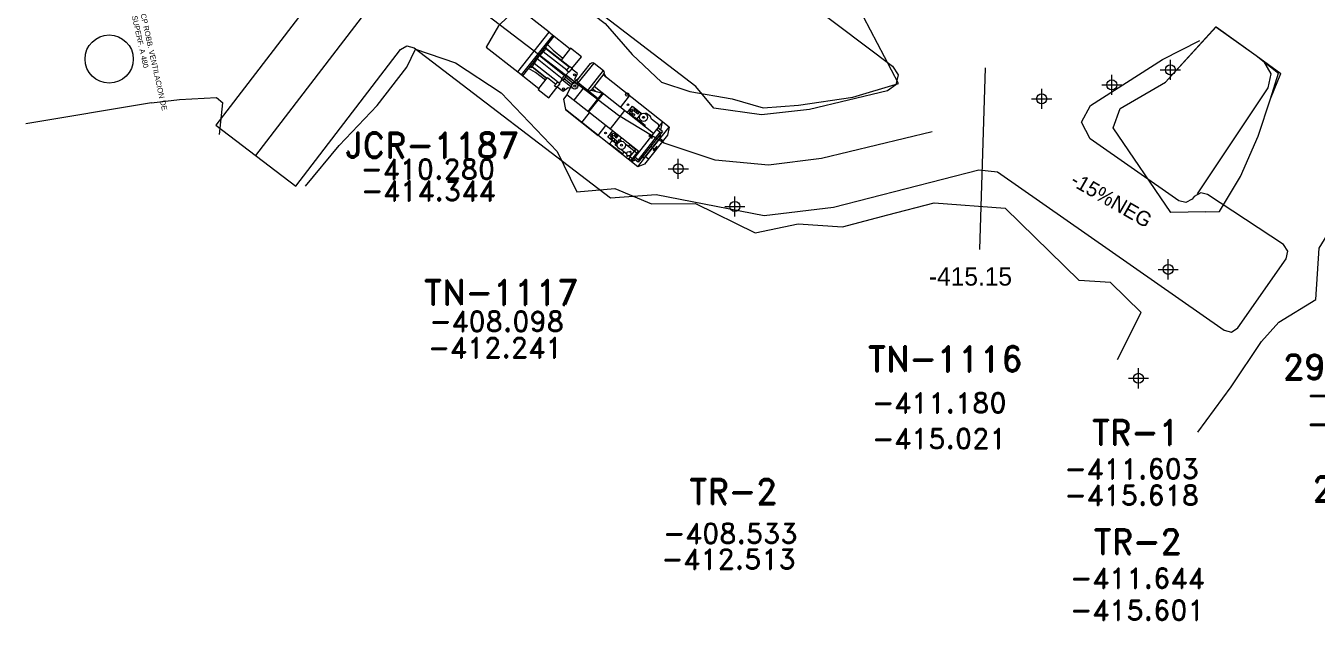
# Model space of a CAD drawing. Extents: x -47776 to 11079, y 0 to 10209.
# Drawn here: x 10640 to 10704.3, y 9775.4 to 9805 of the extents above; entities that cross this region are included whole.
import ezdxf
from ezdxf.enums import TextEntityAlignment as Align

# ---------------------------------------------------------------- set-up
doc = ezdxf.new("R2010")
doc.units = 0
doc.header["$MEASUREMENT"] = 0
doc.header["$PDMODE"] = 34
doc.header["$PDSIZE"] = 0.5
for name, color, linetype in [('CF-480-7855-EW-FIC', 226, 'Continuous'), ('CF-480-7855-EW-SCR', 226, 'Continuous'), ('F-480-7606-W-SCR', 5, 'Continuous'), ('PROYECTOS', 7, 'Continuous'), ('SCOPP-', 5, 'Continuous'), ('TALLER-480-6-FIC', 5, 'Continuous'), ('TALLER-480-6-SCR', 4, 'Continuous')]:
    doc.layers.add(name, color=color, linetype=linetype)
doc.styles.add('ROMAND', font='ROMAND.SHX')
doc.styles.add('ROMANS', font='ROMANS.SHX', dxfattribs={"width": 2.5})

# ---------------------------------------------------------------- blocks, each defined once
blk = doc.blocks.new('F2')
at = {"lineweight": 0}
blk.add_point((0, 0), dxfattribs=at)
at = {"lineweight": 0, "style": 'ROMAND'}
for tag, height, p in [('NOMBRE', 1.25, (0.201, 6.617)), ('CIELO', 1, (0.136, 4.616)), ('PISO', 1, (0.136, 3.247))]:
    blk.add_attdef(tag, text='', height=height, dxfattribs=at).set_placement(p, align=Align.CENTER)
at = {"lineweight": 0, "style": 'ROMANS', "flags": 1}
for tag, p in [('MINA', (-0.074, -3.255)), ('LOCALIZACION', (-0.074, -4.928)), ('ESTRUCTURA', (-0.074, -6.618)), ('NIVEL', (-0.074, -8.29)), ('OBRA', (-0.074, -10.121)), ('FECHA', (-0.074, -11.793)), ('ATRAS', (-0.074, -13.483)), ('TOPOGRAFO', (2.675, -15.297))]:
    blk.add_attdef(tag, text='', height=1.25, dxfattribs=at).set_placement(p, align=Align.CENTER)

msp = doc.modelspace()

# ---------------------------------------------------------------- linework, layer by layer
at = {"layer": 'CF-480-7855-EW-SCR', "color": 5, "linetype": 'Continuous', "lineweight": 0}
for points in [[(10696.785, 9802.193, -410.494), (10699.294, 9804.961, -408.948)], [(10696.785, 9802.193, -415.494), (10699.318, 9804.949, -412.648)], [(10699.294, 9804.961, -408.948), (10701.312, 9803.525, -408.845), (10702.537, 9802.629, -409.142)], [(10699.318, 9804.949, -412.648), (10701.312, 9803.525, -413.145), (10702.424, 9802.652, -413.64)], [(10698.782, 9795.745, -415.509), (10699.474, 9795.752, -412.644), (10700.517, 9797.494, -412.843), (10701.404, 9799.511, -413.052), (10702.017, 9801.375, -413.331), (10702.424, 9802.652, -413.64)], [(10698.782, 9795.745, -411.309), (10699.474, 9795.752, -408.844), (10700.517, 9797.494, -408.943), (10701.404, 9799.511, -409.052), (10702.017, 9801.375, -409.631), (10702.537, 9802.629, -409.142)], [(10698.401, 9784.76, -408.958), (10700.053, 9787.023, -409.337), (10701.564, 9789.28, -409.006), (10702.434, 9790.238, -409.135), (10704.284, 9791.38, -408.844), (10704.438, 9793.929, -408.943), (10705.548, 9795.745, -409.052), (10707.049, 9796.801, -409.631), (10712.017, 9799.712, -410.688)], [(10698.401, 9784.76, -412.658), (10700.053, 9787.023, -413.337), (10701.564, 9789.28, -412.306), (10702.434, 9790.238, -412.535), (10704.284, 9791.38, -412.644), (10704.438, 9793.929, -412.843), (10705.548, 9795.745, -413.052), (10707.049, 9796.801, -413.331), (10712.017, 9799.712, -414.288)], [(10694.405, 9788.392, -408.958), (10695.581, 9790.721, -411.425)], [(10694.405, 9788.392, -412.658), (10695.581, 9790.721, -415.725), (10695.581, 9790.721, -415.725)]]:
    msp.add_polyline3d(points, dxfattribs=at)
at = {"layer": 'F-480-7606-W-SCR', "color": 5, "linetype": 'Continuous', "lineweight": 0}
msp.add_circle((10644.182, 9803.35), 1.2, dxfattribs=at)
at = {"layer": 'PROYECTOS', "color": 3, "linetype": 'Continuous', "lineweight": 0, "flags": 128}
for points in [[(10683.201, 9802.999), (10683.473, 9802.567), (10683.361, 9802.061), (10682.953, 9801.766), (10679.069, 9800.829), (10676.678, 9800.566), (10674.291, 9800.907), (10673.405, 9801.982), (10664.898, 9808.505), (10664.517, 9809.144), (10664.686, 9809.871), (10666, 9811.751), (10667.1, 9812.532), (10668.442, 9812.437), (10673.781, 9810.101), (10683.201, 9802.999)], [(10654.715, 9806.865), (10649.5, 9800.063), (10653.471, 9797.02), (10658.685, 9803.82), (10659.013, 9804.005), (10659.379, 9803.905), (10669.145, 9796.435), (10671.43, 9796.603), (10676.797, 9795.561), (10680.252, 9795.965), (10687.491, 9797.836), (10688.416, 9797.725), (10699.706, 9789.842), (10700.072, 9789.756), (10700.398, 9789.965), (10702.798, 9793.402), (10702.878, 9793.784), (10702.659, 9794.11), (10698.885, 9796.612), (10698.544, 9796.688), (10698.226, 9796.509), (10698.112, 9796.379), (10697.795, 9796.213), (10697.453, 9796.294), (10693.035, 9799.377), (10692.606, 9800.203), (10693.062, 9801.032), (10696.636, 9803.328), (10698.495, 9804.281)], [(10701.669, 9803.245), (10702.04, 9802.615), (10701.886, 9801.911), (10698.371, 9796.634)], [(10687.814, 9802.91), (10687.531, 9793.869)]]:
    msp.add_lwpolyline(points, dxfattribs=at)
at = {"layer": 'PROYECTOS', "color": 1, "linetype": 'Continuous', "lineweight": 0, "flags": 128}
msp.add_lwpolyline([(10651.489, 9798.539), (10656.964, 9805.682)], dxfattribs=at)
at = {"layer": 'SCOPP-', "color": 1, "linetype": 'Continuous', "lineweight": 0, "flags": 128}
msp.add_lwpolyline([(10685.166, 9799.725), (10685.166, 9799.725), (10685.166, 9799.725), (10679.66, 9798.394), (10677.013, 9798.059), (10674.358, 9798.317), (10671.826, 9799.155), (10669.541, 9800.533), (10662.352, 9806.041)], dxfattribs=at)
at = {"layer": 'SCOPP-', "color": 1, "linetype": 'Continuous', "lineweight": 0, "elevation": -480, "flags": 128}
for points in [[(10664.525, 9805.924), (10663.57, 9805.01), (10662.962, 9803.948), (10664.531, 9802.706), (10665.577, 9801.879), (10665.544, 9801.837), (10666.076, 9801.416), (10666.545, 9802.009), (10666.538, 9802.014), (10666.468, 9801.926), (10666.359, 9802.012), (10666.52, 9802.216), (10666.629, 9802.13), (10666.538, 9802.014)], [(10664.531, 9802.706), (10666.095, 9804.682), (10664.525, 9805.924)], [(10666.273, 9804.541), (10664.709, 9802.565)], [(10666.334, 9804.493), (10664.771, 9802.517)], [(10666.095, 9804.682), (10667.14, 9803.855)], [(10665.896, 9803.939), (10665.966, 9803.884), (10665.691, 9803.592), (10665.55, 9803.443), (10665.195, 9802.91), (10665.126, 9802.965)], [(10665.691, 9803.592), (10665.648, 9803.625)], [(10666.973, 9802.789), (10665.805, 9803.713)], [(10667.104, 9802.954), (10665.882, 9803.921)], [(10667.092, 9802.939), (10665.936, 9803.853)], [(10666.009, 9804.082), (10666.287, 9803.786), (10666.778, 9803.397)], [(10667.222, 9802.88), (10667.229, 9802.874), (10667.698, 9803.467), (10667.166, 9803.888), (10666.697, 9803.295), (10667.113, 9802.966)], [(10665.968, 9802.373), (10665.162, 9803.011)], [(10666.515, 9802.21), (10665.345, 9803.135)], [(10665.41, 9803.232), (10665.365, 9803.267)], [(10666.738, 9802.365), (10665.49, 9803.353)], [(10666.856, 9802.515), (10665.607, 9803.503)], [(10667.523, 9802.326), (10668.16, 9803.132)], [(10668.535, 9801.372), (10667.542, 9802.157), (10668.329, 9803.151)], [(10668.16, 9803.132), (10668.21, 9803.169), (10668.272, 9803.176), (10668.329, 9803.151)], [(10668.329, 9803.151), (10668.804, 9802.776)], [(10665.905, 9802.293), (10665.414, 9802.682), (10665.062, 9802.884)], [(10665.98, 9802.389), (10665.239, 9802.975)], [(10665.577, 9801.879), (10666.013, 9802.43), (10666.429, 9802.101)], [(10666.615, 9802.142), (10666.75, 9802.312), (10666.716, 9802.338), (10666.883, 9802.549), (10666.945, 9802.501), (10666.778, 9802.29), (10666.75, 9802.312)], [(10667.548, 9802.357), (10667.236, 9802.11), (10666.982, 9801.57), (10666.809, 9801.351), (10666.903, 9800.83), (10668.534, 9799.539)], [(10667.214, 9802.062), (10666.835, 9802.362), (10666.835, 9802.362)], [(10667.282, 9802.146), (10667.282, 9802.146), (10666.902, 9802.447)], [(10666.917, 9802.523), (10667.057, 9802.7)], [(10667.361, 9802.209), (10666.935, 9802.546)], [(10667.071, 9802.689), (10666.962, 9802.775), (10667.124, 9802.98), (10667.233, 9802.893), (10667.071, 9802.689)], [(10667.418, 9802.255), (10667.381, 9802.355), (10667.507, 9802.635), (10667.213, 9802.868)], [(10668.017, 9801.782), (10668.804, 9802.776)], [(10668.823, 9802.607), (10668.186, 9801.801)], [(10672.07, 9799.956), (10668.783, 9802.556)], [(10668.823, 9802.607), (10668.848, 9802.664), (10668.841, 9802.726), (10668.804, 9802.776)], [(10668.823, 9802.607), (10668.936, 9802.436)], [(10667.139, 9801.903), (10667.034, 9801.917), (10666.786, 9801.726), (10666.5, 9801.952)], [(10667.17, 9801.97), (10666.745, 9802.307)], [(10667.829, 9801.931), (10667.328, 9801.297)], [(10667.542, 9802.157), (10667.505, 9802.207), (10667.498, 9802.269), (10667.523, 9802.326)], [(10668.186, 9801.801), (10668.136, 9801.764), (10668.074, 9801.757), (10668.017, 9801.782)], [(10668.185, 9801.798), (10668.756, 9801.648)], [(10668.426, 9801.736), (10668.246, 9801.878)], [(10671.29, 9799.642), (10668.33, 9801.984)], [(10670.57, 9798.732), (10666.982, 9801.57)], [(10668.033, 9800.739), (10668.753, 9801.649)], [(10668.753, 9801.649), (10668.033, 9800.739)], [(10668.059, 9800.718), (10668.779, 9801.628)], [(10668.779, 9801.628), (10668.059, 9800.718)], [(10669.645, 9800.943), (10670.098, 9801.516)], [(10670.506, 9797.979), (10666.903, 9800.83)], [(10667.72, 9800.183), (10668.111, 9800.677)], [(10669.851, 9800.781), (10669.131, 9799.871)], [(10669.982, 9800.677), (10670.239, 9801.001), (10670.679, 9800.653), (10670.462, 9800.379)], [(10670.223, 9800.548), (10670.18, 9800.582), (10670.121, 9800.689), (10670.154, 9800.807), (10670.261, 9800.866), (10670.379, 9800.833), (10670.574, 9800.679), (10670.518, 9800.607)], [(10670.21, 9800.707), (10670.132, 9800.769)], [(10670.237, 9800.653), (10670.18, 9800.582)], [(10670.269, 9800.776), (10670.189, 9800.839)], [(10670.518, 9800.607), (10670.323, 9800.762), (10670.272, 9800.776), (10670.225, 9800.75), (10670.211, 9800.699), (10670.237, 9800.653), (10670.28, 9800.619)], [(10670.356, 9800.581), (10670.278, 9800.483), (10670.213, 9800.535), (10670.291, 9800.633), (10670.356, 9800.581)], [(10670.323, 9800.762), (10670.379, 9800.833)], [(10670.329, 9800.403), (10670.368, 9800.453), (10670.879, 9800.049), (10670.839, 9799.999)], [(10670.429, 9800.678), (10670.485, 9800.749)], [(10671.561, 9799.985), (10671.55, 9800.075), (10671.199, 9800.353), (10671.142, 9800.483), (10670.94, 9800.642), (10670.855, 9800.644)], [(10668.534, 9799.539), (10668.925, 9800.033)], [(10669.427, 9799.128), (10669.015, 9799.454), (10669.262, 9799.767)], [(10671.743, 9800.215), (10670.179, 9798.238)], [(10672.07, 9799.956), (10671.988, 9799.555), (10670.847, 9798.112), (10670.506, 9797.979), (10670.897, 9798.474), (10672.07, 9799.956)], [(10671.671, 9799.658), (10671.444, 9799.837)], [(10671.74, 9799.744), (10671.512, 9799.923)], [(10671.661, 9799.814), (10671.743, 9800.215)], [(10669.744, 9798.624), (10669.105, 9799.129), (10669.228, 9799.285)], [(10669.448, 9799.568), (10669.405, 9799.602), (10669.287, 9799.636), (10669.18, 9799.576), (10669.147, 9799.458), (10669.207, 9799.351), (10669.401, 9799.196), (10669.458, 9799.268)], [(10669.237, 9799.471), (10669.157, 9799.535)], [(10669.263, 9799.422), (10669.207, 9799.351)], [(10669.29, 9799.544), (10669.212, 9799.606)], [(10669.458, 9799.268), (10669.263, 9799.422), (10669.237, 9799.468), (10669.252, 9799.519), (10669.298, 9799.545), (10669.349, 9799.531), (10669.392, 9799.497)], [(10669.369, 9799.338), (10669.312, 9799.267)], [(10669.349, 9799.531), (10669.405, 9799.602)], [(10669.446, 9799.431), (10669.524, 9799.529), (10669.458, 9799.581), (10669.381, 9799.483), (10669.446, 9799.431)], [(10669.503, 9798.976), (10669.382, 9799.071), (10669.595, 9799.341), (10669.695, 9799.262)], [(10669.624, 9799.319), (10669.703, 9799.418)], [(10671.74, 9799.744), (10670.527, 9798.211)], [(10671.614, 9799.703), (10670.527, 9798.329)], [(10671.623, 9799.44), (10670.847, 9798.46)], [(10671.239, 9799.441), (10671.085, 9799.563), (10671.064, 9799.538), (10671.219, 9799.415), (10671.239, 9799.441)], [(10671.617, 9799.384), (10671.641, 9799.619)], [(10671.762, 9799.269), (10671.617, 9799.384)], [(10669.958, 9798.616), (10669.659, 9798.852)], [(10669.822, 9798.723), (10669.724, 9798.598)], [(10670.491, 9798.632), (10669.894, 9799.105)], [(10670.024, 9798.536), (10669.99, 9798.493), (10669.951, 9798.524), (10669.983, 9798.565)], [(10670.348, 9798.745), (10670.416, 9798.831), (10670.103, 9799.078), (10670.036, 9798.993)], [(10670.112, 9798.494), (10670.069, 9798.528)], [(10670.325, 9798.764), (10670.112, 9798.494), (10670.278, 9798.363)], [(10670.151, 9798.697), (10670.18, 9798.733), (10670.141, 9798.764), (10670.114, 9798.73)], [(10670.53, 9798.764), (10670.193, 9798.339), (10670.179, 9798.238)], [(10671.233, 9798.948), (10671.157, 9799.007)], [(10671.463, 9799.009), (10671.279, 9798.776)], [(10670.135, 9798.476), (10670.036, 9798.351)], [(10670.199, 9798.263), (10670.056, 9798.376)], [(10670.389, 9798.32), (10670.179, 9798.238)], [(10670.527, 9798.211), (10670.3, 9798.391)], [(10670.585, 9798.284), (10670.357, 9798.464)], [(10670.897, 9798.474), (10670.69, 9798.417)], [(10671.042, 9798.359), (10670.897, 9798.474)]]:
    msp.add_lwpolyline(points, dxfattribs=at)
at = {"layer": 'SCOPP-', "color": 1, "linetype": 'Continuous', "lineweight": 0}
for centre, radius in [((10667.35, 9802.565, -480), 0.0462), ((10666.802, 9801.871, -480), 0.0462), ((10667.372, 9802.005, -480), 0.153), ((10667.372, 9802.005, -480), 0.0539), ((10669.983, 9801.579, -480), 0.0809), ((10670.02, 9801.074, -480), 0.0426), ((10670.794, 9800.447, -480), 0.206), ((10670.794, 9800.447, -480), 0.0496), ((10668.904, 9799.664, -480), 0.0426), ((10669.693, 9799.056, -480), 0.206), ((10669.693, 9799.056, -480), 0.0496), ((10670.063, 9798.635, -480), 0.107), ((10671.345, 9798.859, -480), 0.0574)]:
    msp.add_circle(centre, radius, dxfattribs=at)
at = {"layer": 'TALLER-480-6-SCR', "color": 5, "linetype": 'Continuous', "lineweight": 0, "flags": 128}
for points, elevation in [([(10646.29, 9801.161), (10640.032, 9800.13)], -409.869), ([(10646.29, 9801.161), (10640.032, 9800.13)], -414.169), ([(10685.274, 9796.186), (10688.812, 9795.923)], -410.467), ([(10685.274, 9796.186), (10688.812, 9795.923)], -414.367)]:
    msp.add_lwpolyline(points, dxfattribs=dict(at, elevation=elevation))
at = {"layer": 'TALLER-480-6-SCR', "color": 5, "linetype": 'Continuous', "lineweight": 0}
for points in [[(10683.5, 9802.127, -410.467), (10681.398, 9806.123, -411.083), (10679.761, 9807.47, -410.984), (10678.14, 9808.456, -410.694), (10675.186, 9810.135, -410.233), (10670.703, 9811.222, -410.524), (10669.234, 9811.882, -410.549)], [(10683.5, 9802.127, -414.367), (10681.398, 9806.123, -415.083), (10679.761, 9807.47, -415.184), (10678.14, 9808.456, -414.994), (10675.186, 9810.135, -415.533), (10670.703, 9811.222, -414.724), (10669.234, 9811.882, -414.749)], [(10663.025, 9808.873, -409.97), (10664.857, 9807.589, -407.682), (10667.3, 9806.336, -407.434), (10668.884, 9805.115, -407.472), (10670.223, 9803.578, -406.911), (10671.685, 9802.198, -407.649), (10673.099, 9801.739, -407.376), (10675.214, 9801.371, -408.098)], [(10663.025, 9808.873, -413.77), (10664.857, 9807.589, -411.682), (10667.3, 9806.336, -411.734), (10668.884, 9805.115, -411.572), (10670.223, 9803.578, -411.711), (10671.685, 9802.198, -412.149), (10673.099, 9801.739, -412.176), (10675.214, 9801.371, -412.213)], [(10653.962, 9797.019, -410.01), (10655.635, 9799.038, -409.929), (10657.531, 9801.039, -410.056), (10659.015, 9802.938, -409.858), (10659.441, 9803.844, -410.042)], [(10653.962, 9797.019, -414.21), (10655.635, 9799.038, -414.329), (10657.531, 9801.039, -414.256), (10659.015, 9802.938, -414.358), (10659.441, 9803.844, -414.442)], [(10659.441, 9803.844, -410.042), (10661.438, 9803.154, -407.682), (10663.698, 9801.664, -407.434), (10665.098, 9800.205, -407.472), (10666.499, 9798.747, -406.911), (10667.472, 9796.734, -407.649), (10669.374, 9796.909, -407.376), (10671.184, 9796.145, -408.098)], [(10659.441, 9803.844, -414.442), (10661.438, 9803.154, -411.682), (10663.698, 9801.664, -411.734), (10665.098, 9800.205, -411.572), (10666.499, 9798.747, -411.711), (10667.472, 9796.734, -412.149), (10669.374, 9796.909, -412.176), (10671.184, 9796.145, -412.213)], [(10678.521, 9801.058, -409.279), (10681.211, 9801.444, -410.037), (10683.5, 9802.127, -410.467)], [(10678.521, 9801.058, -413.579), (10681.211, 9801.444, -413.937), (10683.5, 9802.127, -414.367)], [(10694.192, 9799.916, -410.935), (10694.527, 9800.88, -411.164), (10696.785, 9802.193, -410.494)], [(10694.192, 9799.916, -415.335), (10694.527, 9800.88, -415.564), (10696.785, 9802.193, -415.494)], [(10646.29, 9801.161, -414.169), (10647.692, 9801.341, -414.212), (10649.532, 9801.436, -414.366), (10649.837, 9801.167, -414.338)], [(10646.29, 9801.161, -409.869), (10647.692, 9801.341, -410.212), (10649.532, 9801.436, -410.066), (10649.837, 9801.167, -410.038)], [(10649.671, 9799.585, -414.21), (10649.837, 9801.167, -414.338)], [(10649.671, 9799.585, -410.01), (10649.837, 9801.167, -410.038)], [(10675.214, 9801.371, -412.213), (10675.214, 9801.371, -412.213), (10676.758, 9800.921, -412.722), (10678.521, 9801.058, -413.579)], [(10675.214, 9801.371, -408.098), (10675.214, 9801.371, -408.098), (10676.758, 9800.921, -408.822), (10678.521, 9801.058, -409.279)], [(10698.782, 9795.745, -411.309), (10698.782, 9795.745, -411.309), (10697.064, 9795.712, -410.379), (10697.064, 9795.712, -410.379), (10694.192, 9799.916, -410.935)], [(10698.782, 9795.745, -415.509), (10698.782, 9795.745, -415.509), (10697.064, 9795.712, -414.879), (10697.064, 9795.712, -414.879), (10694.192, 9799.916, -415.335)], [(10671.184, 9796.145, -408.098), (10673.389, 9796.158, -408.024), (10676.349, 9794.688, -408.822), (10678.489, 9795.136, -409.434), (10680.698, 9794.988, -409.746)], [(10671.184, 9796.145, -412.213), (10673.389, 9796.158, -412.324), (10676.349, 9794.688, -412.722), (10678.489, 9795.136, -413.234), (10680.698, 9794.988, -413.646)], [(10680.698, 9794.988, -409.746), (10682.956, 9795.598, -410.037), (10685.274, 9796.186, -410.467)], [(10680.698, 9794.988, -413.646), (10682.956, 9795.598, -413.937), (10685.274, 9796.186, -414.367)], [(10695.581, 9790.721, -411.425), (10694.045, 9792.229, -411.309), (10692.486, 9792.314, -410.379), (10692.486, 9792.314, -410.379), (10688.812, 9795.923, -410.935)], [(10695.581, 9790.721, -415.725), (10694.045, 9792.229, -415.509), (10692.486, 9792.314, -414.879), (10692.486, 9792.314, -414.879), (10688.812, 9795.923, -415.335)]]:
    msp.add_polyline3d(points, dxfattribs=at)

# ---------------------------------------------------------------- block references
at = {"layer": 'CF-480-7855-EW-FIC', "color": 8, "linetype": 'Continuous', "lineweight": 0}
ref = msp.add_blockref('F2', (10695.441, 9787.45, -408.958), dxfattribs=at)
ref.add_attrib('NOMBRE', '29-03-11', dxfattribs={"layer": '0', "lineweight": 0, "height": 1.25, "style": 'ROMAND'}).set_placement((10707.182, 9787.392, -408.958), align=Align.CENTER)
ref.add_attrib('CIELO', '-408.958', dxfattribs={"layer": '0', "lineweight": 0, "height": 1, "style": 'ROMAND'}).set_placement((10707.182, 9786.125, -408.958), align=Align.CENTER)
ref.add_attrib('PISO', '-412.658', dxfattribs={"layer": '0', "lineweight": 0, "height": 1, "style": 'ROMAND'}).set_placement((10707.182, 9784.685, -408.958), align=Align.CENTER)
at = {"layer": 'TALLER-480-6-FIC', "color": 1, "linetype": 'Continuous', "lineweight": 0}
ref = msp.add_blockref('F2', (10656.948, 9806.496, -410.28), dxfattribs=at)
ref.add_attrib('NOMBRE', 'JCR-1187', dxfattribs={"layer": '0', "lineweight": 0, "height": 1.25, "style": 'ROMAND'}).set_placement((10660.252, 9798.434, -410.28), align=Align.CENTER)
ref.add_attrib('CIELO', '-410.280', dxfattribs={"layer": '0', "lineweight": 0, "height": 1, "style": 'ROMAND'}).set_placement((10660.063, 9797.368, -410.28), align=Align.CENTER)
ref.add_attrib('PISO', '-414.344', dxfattribs={"layer": '0', "lineweight": 0, "height": 1, "style": 'ROMAND'}).set_placement((10660.083, 9796.288, -410.28), align=Align.CENTER)
ref = msp.add_blockref('F2', (10697.032, 9802.811, -411.603), dxfattribs=at)
ref.add_attrib('NOMBRE', 'TR-1', dxfattribs={"layer": '0', "lineweight": 0, "height": 1.25, "style": 'ROMAND'}).set_placement((10695.305, 9784.136, -411.603), align=Align.CENTER)
ref.add_attrib('CIELO', '-411.603', dxfattribs={"layer": '0', "lineweight": 0, "height": 1, "style": 'ROMAND'}).set_placement((10695.117, 9782.446, -411.603), align=Align.CENTER)
ref.add_attrib('PISO', '-415.618', dxfattribs={"layer": '0', "lineweight": 0, "height": 1, "style": 'ROMAND'}).set_placement((10695.117, 9781.131, -411.603), align=Align.CENTER)
ref = msp.add_blockref('F2', (10694.116, 9802.06, -411.644), dxfattribs=at)
ref.add_attrib('NOMBRE', 'TR-2', dxfattribs={"layer": '0', "lineweight": 0, "height": 1.25, "style": 'ROMAND'}).set_placement((10695.399, 9778.69, -411.644), align=Align.CENTER)
ref.add_attrib('CIELO', '-411.644', dxfattribs={"layer": '0', "lineweight": 0, "height": 1, "style": 'ROMAND'}).set_placement((10695.399, 9777, -411.644), align=Align.CENTER)
ref.add_attrib('PISO', '-415.601', dxfattribs={"layer": '0', "lineweight": 0, "height": 1, "style": 'ROMAND'}).set_placement((10695.399, 9775.404, -411.644), align=Align.CENTER)
ref = msp.add_blockref('F2', (10690.624, 9801.367, -411.18), dxfattribs=at)
ref.add_attrib('NOMBRE', 'TN-1116', dxfattribs={"layer": '0', "lineweight": 0, "height": 1.25, "style": 'ROMAND'}).set_placement((10685.816, 9787.797, -411.18), align=Align.CENTER)
ref.add_attrib('CIELO', '-411.180', dxfattribs={"layer": '0', "lineweight": 0, "height": 1, "style": 'ROMAND'}).set_placement((10685.534, 9785.732, -411.18), align=Align.CENTER)
ref.add_attrib('PISO', '-415.021', dxfattribs={"layer": '0', "lineweight": 0, "height": 1, "style": 'ROMAND'}).set_placement((10685.534, 9783.948, -411.18), align=Align.CENTER)
ref = msp.add_blockref('F2', (10672.527, 9797.887, -408.098), dxfattribs=at)
ref.add_attrib('NOMBRE', 'TN-1117', dxfattribs={"layer": '0', "lineweight": 0, "height": 1.25, "style": 'ROMAND'}).set_placement((10663.708, 9791.103, -408.098), align=Align.CENTER)
ref.add_attrib('CIELO', '-408.098', dxfattribs={"layer": '0', "lineweight": 0, "height": 1, "style": 'ROMAND'}).set_placement((10663.489, 9789.789, -408.098), align=Align.CENTER)
ref.add_attrib('PISO', '-412.241', dxfattribs={"layer": '0', "lineweight": 0, "height": 1, "style": 'ROMAND'}).set_placement((10663.416, 9788.476, -408.098), align=Align.CENTER)
ref = msp.add_blockref('F2', (10675.343, 9796.011, -408.533), dxfattribs=at)
ref.add_attrib('NOMBRE', 'TR-2', dxfattribs={"layer": '0', "lineweight": 0, "height": 1.25, "style": 'ROMAND'}).set_placement((10675.264, 9781.188, -408.533), align=Align.CENTER)
ref.add_attrib('CIELO', '-408.533', dxfattribs={"layer": '0', "lineweight": 0, "height": 1, "style": 'ROMAND'}).set_placement((10675.127, 9779.226, -408.533), align=Align.CENTER)
ref.add_attrib('PISO', '-412.513', dxfattribs={"layer": '0', "lineweight": 0, "height": 1, "style": 'ROMAND'}).set_placement((10675.036, 9777.948, -408.533), align=Align.CENTER)
ref = msp.add_blockref('F2', (10696.926, 9792.876, -411.425), dxfattribs=at)
ref.add_attrib('NOMBRE', '29-08-11', dxfattribs={"layer": '0', "lineweight": 0, "height": 1.25, "style": 'ROMAND'}).set_placement((10708.645, 9781.319, -411.425), align=Align.CENTER)
ref.add_attrib('CIELO', '-411.425', dxfattribs={"layer": '0', "lineweight": 0, "height": 1, "style": 'ROMAND'}).set_placement((10708.552, 9779.723, -411.425), align=Align.CENTER)
ref.add_attrib('PISO', '-415.725', dxfattribs={"layer": '0', "lineweight": 0, "height": 1, "style": 'ROMAND'}).set_placement((10708.645, 9778.127, -411.425), align=Align.CENTER)

# ---------------------------------------------------------------- texts
at = {"layer": 'F-480-7606-W-SCR', "color": 5, "linetype": 'Continuous', "lineweight": 0, "insert": (10646.004, 9805.638), "char_height": 0.26684, "width": 5.17123, "attachment_point": 1, "rotation": 282.59593}
msp.add_mtext('CP ROBB. VENTILACION DE SUPERF. A 480', dxfattribs=at)
at = {"layer": 'PROYECTOS', "color": 3, "linetype": 'Continuous', "lineweight": 0, "insert": (10692.362, 9797.759), "char_height": 0.7365, "width": 7.47521, "attachment_point": 1, "rotation": 330.13514}
msp.add_mtext('-15%NEG', dxfattribs=at)
at = {"layer": 'PROYECTOS', "color": 3, "linetype": 'Continuous', "lineweight": 0, "insert": (10685.009, 9792.979), "char_height": 0.9121, "width": 7.50585, "attachment_point": 1}
msp.add_mtext('-415.15', dxfattribs=at)

doc.saveas('drawing.dxf')
